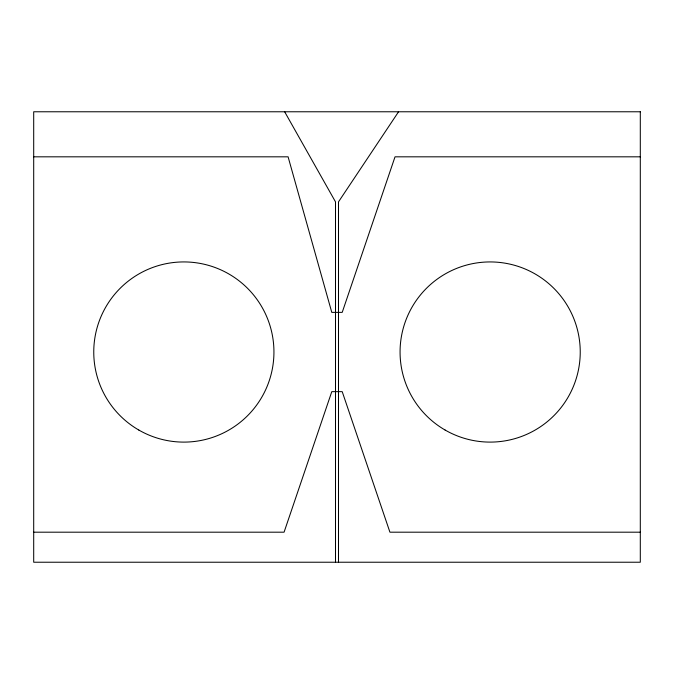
<?xml version="1.0" encoding="UTF-8"?>
<svg xmlns="http://www.w3.org/2000/svg" width="674" height="674" viewBox="0 0 674 674"><rect width="100%" height="100%" fill="white"/><g stroke="black" fill="none" stroke-linecap="round" stroke-linejoin="round"><path stroke-width="1.01" d="M398.561 111.774L338.5 201.863L338.5 562.226M33.7 156.823L288.093 156.823L331.785 312.374L342.215 312.374L395.023 156.823L640.3 156.823M33.7 532.19L284.074 532.19L331.785 391.653L342.215 391.653L389.926 532.19L640.3 532.19M284.655 111.774L335.5 201.863L335.5 562.226M640.3 111.774L33.7 111.774L33.7 562.226L640.3 562.226L640.3 111.774M445.11 430.037A90.089 90.089 0 0 0 580.238 352.013A90.089 90.089 0 0 0 445.11 273.998A90.089 90.089 0 0 0 445.11 430.037M138.802 430.037A90.089 90.089 0 0 0 273.939 352.013A90.089 90.089 0 0 0 138.802 273.998A90.089 90.089 0 0 0 138.802 430.037"/></g></svg>
